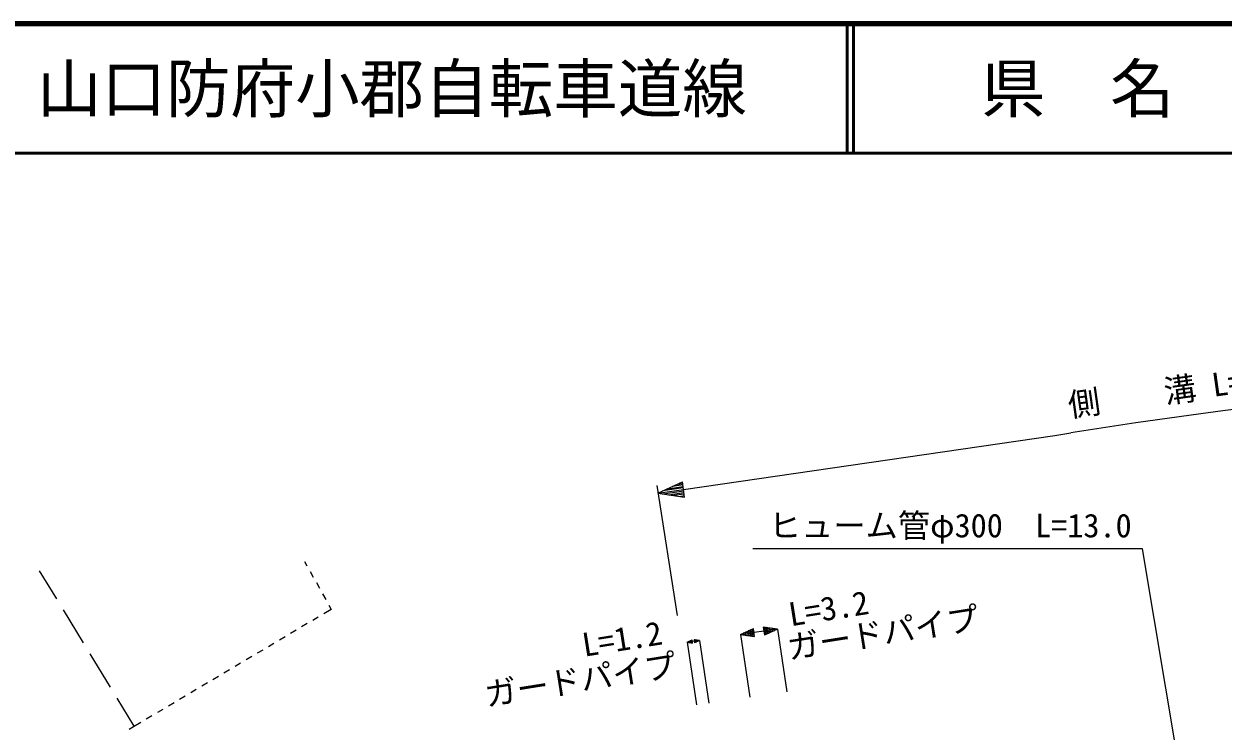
# Model space of a CAD drawing. Units: millimetres, scale not verified. Extents: x 40000 to 680000, y 20000 to 380000.
# Drawn here: x 233964 to 326876, y 325251 to 380000 of the extents above; entities that cross this region are included whole.
import ezdxf
from ezdxf.enums import TextEntityAlignment as Align

# ---------------------------------------------------------------- set-up
doc = ezdxf.new("R2010")
doc.units = ezdxf.units.MM
doc.header["$LTSCALE"] = 1000
for name, color, linetype, lineweight in [('M-BGD', 7, 'Continuous', 13), ('M-STR-HTXT', 7, 'Continuous', 13), ('M-TTL', 2, 'Continuous', 140), ('M-TTL-LINE', 7, 'Continuous', 50)]:
    doc.layers.add(name, color=color, linetype=linetype, lineweight=lineweight)
doc.layers.add('M-TTL-TXT', color=7, linetype='Continuous')
doc.styles.add('ＭＳ ゴシック', font='')
doc.styles.get('ＭＳ ゴシック').set_extended_font_data('MS Gothic')

msp = doc.modelspace()

# ---------------------------------------------------------------- linework, layer by layer
at = {"layer": 'M-BGD'}
for p, q in [((255709, 338370), (255888, 338049)), ((236498, 335483), (235177, 337651)), ((256132, 337612), (256375, 337175)), ((256619, 336739), (256862, 336302)), ((257106, 335865), (257349, 335429)), ((238579, 332068), (237018, 334629)), ((257772, 334671), (257200, 334331)), ((257593, 334992), (257772, 334671)), ((255911, 333565), (255481, 333310)), ((256771, 334076), (256341, 333821)), ((255051, 333055), (254621, 332799)), ((253331, 332033), (252902, 331778)), ((254191, 332544), (253761, 332289)), ((240660, 328652), (239099, 331214)), ((251612, 331012), (251182, 330757)), ((252472, 331523), (252042, 331267)), ((249892, 329991), (249462, 329735)), ((250752, 330501), (250322, 330246)), ((248173, 328969), (247743, 328714)), ((249033, 329480), (248603, 329225)), ((247313, 328459), (246883, 328203)), ((242502, 325630), (241181, 327798)), ((245594, 327437), (245164, 327182)), ((246453, 327948), (246023, 327693)), ((243874, 326416), (243444, 326161)), ((244734, 326927), (244304, 326671)), ((242443, 325566), (242113, 325376)), ((243014, 325905), (242443, 325566))]:
    msp.add_line(p, q, dxfattribs=at)
at = {"layer": 'M-STR-HTXT'}
for p, q in [((285068, 343951), (313837, 348129)), ((313837, 348129), (315071, 348331)), ((282995, 344257), (284588, 334200)), ((283089, 343664), (284982, 344545)), ((283089, 343664), (285068, 343951)), ((285051, 344070), (283468, 343840)), ((285086, 343833), (283502, 343603)), ((283846, 344016), (285034, 344189)), ((285017, 344308), (284225, 344193)), ((284604, 344369), (284999, 344426)), ((285155, 343358), (284982, 344545)), ((283089, 343664), (285155, 343358)), ((283915, 343541), (285103, 343714)), ((285120, 343595), (284328, 343480)), ((284741, 343419), (285137, 343476)), ((320643, 339367), (290444, 339367)), ((325263, 311757), (320643, 339367)), ((289478, 332723), (290488, 333193)), ((289478, 332723), (290534, 332876)), ((289478, 332723), (290200, 327863)), ((289478, 332723), (290580, 332560)), ((290525, 332940), (289680, 332817)), ((290543, 332813), (289699, 332691)), ((289882, 332911), (290516, 333003)), ((289919, 332658), (290552, 332750)), ((290506, 333066), (290084, 333005)), ((290562, 332686), (290139, 332625)), ((290286, 333099), (290497, 333130)), ((290580, 332560), (290488, 333193)), ((291289, 332986), (290534, 332876)), ((292345, 333139), (291243, 333303)), ((291243, 333303), (291335, 332669)), ((291464, 333270), (291252, 333239)), ((291262, 333176), (291684, 333237)), ((291904, 333205), (291271, 333113)), ((291280, 333049), (292124, 333172)), ((292345, 333139), (291289, 332986)), ((291298, 332923), (292143, 333045)), ((291941, 332951), (291308, 332859)), ((291317, 332796), (291739, 332857)), ((291537, 332763), (291326, 332733)), ((292345, 333139), (291335, 332669)), ((292345, 333139), (293066, 328279)), ((285361, 332125), (285740, 332302)), ((285361, 332125), (285757, 332183)), ((285361, 332125), (286082, 327265)), ((285361, 332125), (285774, 332064)), ((285753, 332207), (285437, 332161)), ((285760, 332159), (285444, 332113)), ((285512, 332196), (285750, 332230)), ((285526, 332101), (285764, 332135)), ((285746, 332254), (285588, 332231)), ((285767, 332112), (285609, 332089)), ((285664, 332266), (285743, 332278)), ((285691, 332076), (285771, 332088)), ((285774, 332064), (285740, 332302)), ((285902, 332204), (285757, 332183)), ((286298, 332261), (285885, 332323)), ((285885, 332323), (285919, 332085)), ((285967, 332310), (285888, 332299)), ((285892, 332275), (286050, 332298)), ((286133, 332286), (285895, 332251)), ((285899, 332228), (286215, 332274)), ((286298, 332261), (285902, 332204)), ((285906, 332180), (286222, 332226)), ((286147, 332191), (285909, 332156)), ((285912, 332133), (286071, 332156)), ((285995, 332120), (285916, 332109)), ((286298, 332261), (285919, 332085)), ((286298, 332261), (287020, 327401)), ((290360, 332592), (290571, 332623))]:
    msp.add_line(p, q, dxfattribs=at)
msp.add_arc((378439, -46175), 399561, 91.32346, 99.12524, dxfattribs=at)
at = {"layer": 'M-TTL'}
msp.add_line((680000, 380000), (40000, 380000), dxfattribs=at)
at = {"layer": 'M-TTL-LINE'}
for p, q in [((297750, 380000), (297750, 370000)), ((298250, 380000), (298250, 370000)), ((40000, 370000), (680000, 370000))]:
    msp.add_line(p, q, dxfattribs=at)

# ---------------------------------------------------------------- texts
at = {"layer": 'M-STR-HTXT', "style": 'ＭＳ ゴシック'}
for s, rotation, p in [('側\u3000\u3000溝 L=84.0', 8, (324350, 350320)), ('L=3.2', 9, (296540, 333301)), ('ガードパイプ', 9, (300749, 331423)), ('L=1.2', 9, (280539, 330944)), ('ガードパイプ', 9, (277314, 327788))]:
    msp.add_text(s, height=1833, rotation=rotation, dxfattribs=at).set_placement(p, align=Align.BOTTOM_CENTER)
msp.add_text('ヒューム管φ300\u3000L=13.0', height=1833, dxfattribs=at).set_placement((305738, 339696), align=Align.BOTTOM_CENTER)
at = {"layer": 'M-TTL-TXT', "style": 'ＭＳ ゴシック'}
msp.add_text('一般県道\u3000山口防府小郡自転車道線', height=3666, dxfattribs=at).set_placement((209969, 375000), align=Align.MIDDLE_LEFT)
msp.add_text('県\u3000名', height=3666, dxfattribs=at).set_placement((315625, 375000), align=Align.MIDDLE_CENTER)

doc.saveas('drawing.dxf')
